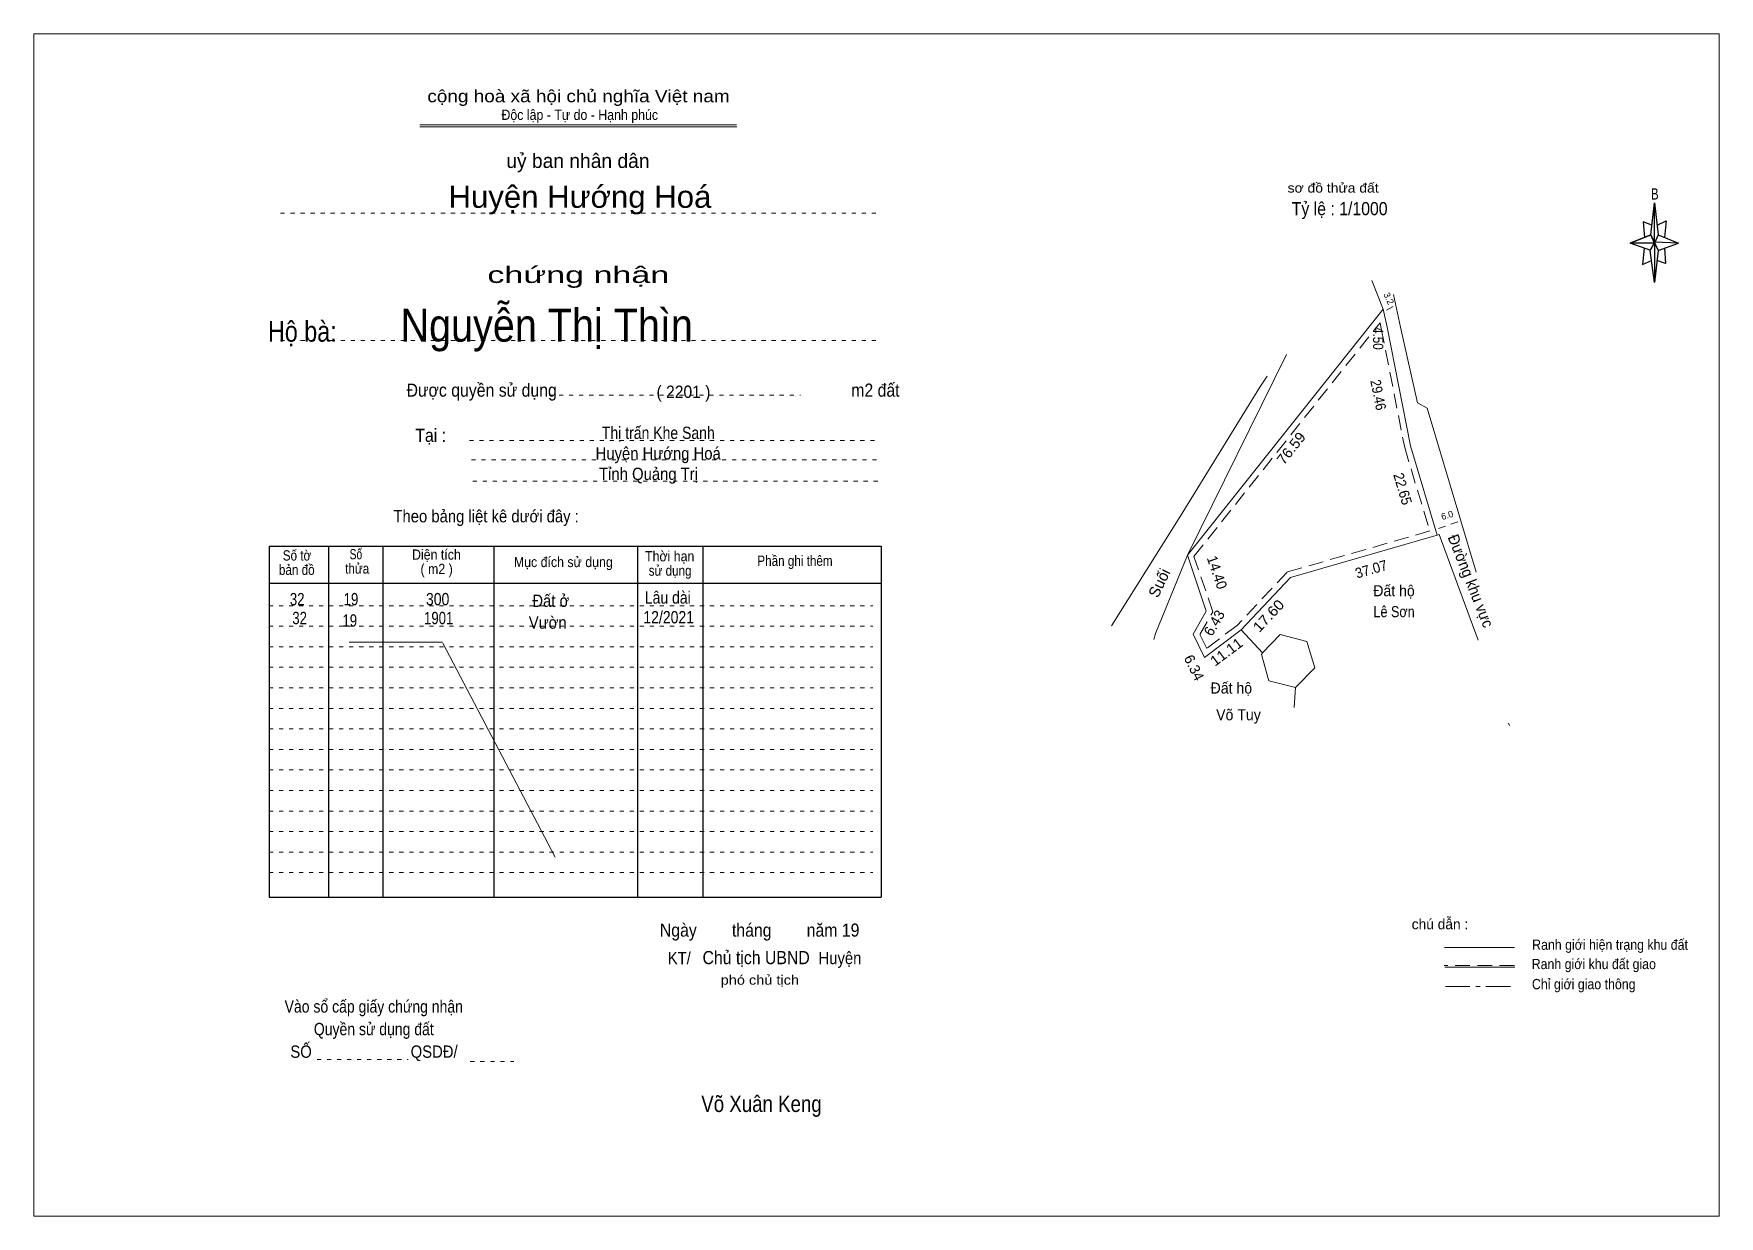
# Model space of a CAD drawing. Header units: centimetres. Extents: x -0.5 to 40.5, y 0 to 28.8.
import ezdxf
from ezdxf.enums import TextEntityAlignment as Align

# ---------------------------------------------------------------- set-up
doc = ezdxf.new("R2010")
doc.units = ezdxf.units.CM
doc.header["$LTSCALE"] = 0.12
for name, pattern in [('DOT_DASHED', [7.7, 5, -1.2, 0.3, -1.2]), ('DOTTED', [1.5, 0.3, -1.2]), ('MEDIUM_DASHED', [4.5, 3, -1.5]), ('SHORT_DASHED', [2.7, 1.5, -1.2])]:
    doc.linetypes.add(name, pattern=pattern)
for name, color, linetype, lineweight in [('1', 7, 'DOTTED', 13), ('3', 7, 'SHORT_DASHED', 13), ('34', 7, 'Continuous', 13), ('50', 7, 'Continuous', 25)]:
    doc.layers.add(name, color=color, linetype=linetype, lineweight=lineweight)
for name, color, linetype in [('11', 7, 'Continuous'), ('13', 7, 'Continuous'), ('2', 7, 'Continuous')]:
    doc.layers.add(name, color=color, linetype=linetype)

msp = doc.modelspace()

# ---------------------------------------------------------------- linework, layer by layer
at = {"layer": '1', "linetype": 'Continuous'}
for p, q in [((8.91, 26.55), (16.62, 26.55)), ((8.91, 26.5), (16.63, 26.5))]:
    msp.add_line(p, q, dxfattribs=at)
at = {"layer": '1'}
for p, q in [((5.52, 24.4), (20.02, 24.4)), ((5.52, 21.3), (20.02, 21.3)), ((12.06, 19.97), (18.18, 19.97)), ((10.12, 18.86), (20.06, 18.86)), ((10.17, 18.39), (20.11, 18.39)), ((10.2, 17.87), (20.14, 17.87)), ((5.24, 14.84), (19.94, 14.84)), ((5.24, 14.84), (19.94, 14.84)), ((5.24, 14.34), (19.94, 14.34)), ((5.24, 13.84), (19.94, 13.84)), ((5.24, 13.34), (19.94, 13.34)), ((5.24, 12.84), (19.94, 12.84)), ((5.24, 12.34), (19.94, 12.34)), ((5.24, 11.84), (19.94, 11.84)), ((5.24, 11.34), (19.94, 11.34)), ((5.24, 10.84), (19.94, 10.84)), ((5.24, 10.34), (19.94, 10.34)), ((5.24, 9.84), (19.94, 9.84)), ((5.24, 9.34), (19.94, 9.34)), ((5.24, 8.84), (19.94, 8.84)), ((5.24, 8.34), (19.94, 8.34)), ((6.41, 3.79), (8.63, 3.79)), ((10.14, 3.74), (11.2, 3.74))]:
    msp.add_line(p, q, dxfattribs=at)
at = {"layer": '1', "linetype": 'Continuous', "lineweight": 25}
for p, q in [((5.24, 16.29), (20.14, 16.29)), ((5.24, 16.29), (5.24, 7.74)), ((6.69, 16.29), (6.69, 7.74)), ((8.01, 16.29), (8.01, 7.74)), ((10.71, 16.29), (10.71, 7.74)), ((14.21, 16.29), (14.21, 7.74)), ((15.8, 16.29), (15.8, 7.74)), ((20.14, 16.29), (20.14, 7.74)), ((5.24, 15.39), (20.14, 15.39)), ((5.24, 7.74), (20.14, 7.74))]:
    msp.add_line(p, q, dxfattribs=at)
at = {"layer": '1', "linetype": 'Continuous'}
msp.add_lwpolyline([(-0.49, -0.03), (40.55, -0.03), (40.55, 28.77), (-0.49, 28.77)], close=True, dxfattribs=at)
at = {"layer": '3'}
for p, q in [((32.45, 22.04), (32.67, 22.16)), ((33.71, 16.72), (34.23, 16.9))]:
    msp.add_line(p, q, dxfattribs=at)
at = {"layer": '34'}
for p, q in [((32.37, 22.06), (32.09, 22.76)), ((27.6, 16.07), (30.01, 20.96)), ((28.91, 14.25), (29.43, 13.69)), ((30.23, 12.85), (30.2, 12.36)), ((35.42, 11.98), (35.44, 11.92))]:
    msp.add_line(p, q, dxfattribs=at)
for points in [[(34.63, 15.66), (33.44, 19.65), (33.2, 19.78), (32.79, 21.62), (32.62, 22.42)], [(28.91, 14.25), (28.02, 13.58), (27.74, 14.15), (28.06, 14.71), (27.6, 16.07), (32.37, 22.06), (32.46, 21.62)], [(32.46, 21.62), (33.03, 18.73), (33.68, 16.56)], [(29.54, 20.43), (29.36, 20.16), (27.42, 17.01), (25.75, 14.35)], [(28.91, 14.25), (30.11, 15.53), (33.68, 16.56)], [(33.68, 16.56), (33.73, 16.57), (34.68, 14)], [(27.6, 16.07), (26.82, 14.16), (26.78, 14.02)], [(30.23, 12.85), (30.7, 13.33), (30.51, 13.97), (29.86, 14.14), (29.43, 13.69)], [(29.43, 13.69), (29.4, 13.65), (29.58, 13.01), (30.23, 12.85)]]:
    msp.add_lwpolyline(points, dxfattribs=at)
msp.add_lwpolyline([(32.37, 22.06), (32.46, 21.62), (33.03, 18.73), (33.68, 16.56), (30.11, 15.53), (28.91, 14.25), (28.02, 13.58), (27.74, 14.15), (28.06, 14.71), (27.6, 16.07)], close=True, dxfattribs=at)
at = {"layer": '34', "linetype": 'MEDIUM_DASHED'}
msp.add_lwpolyline([(32.29, 21.73), (32.32, 21.59), (32.89, 18.69), (33.5, 16.66), (30.03, 15.66), (28.81, 14.36), (28.07, 13.8), (27.9, 14.14), (28.22, 14.69), (27.76, 16.04)], close=True, dxfattribs=at)
at = {"layer": '50'}
for p, q in [((38.88, 23.87), (38.97, 24.65)), ((39.06, 23.87), (39.56, 23.67)), ((38.88, 23.49), (38.38, 23.67)), ((39.06, 23.49), (38.97, 22.71)), ((39.22, 23.55), (39.24, 23.17)), ((39.24, 23.17), (39.03, 23.25))]:
    msp.add_line(p, q, dxfattribs=at)
at = {"layer": '50', "lineweight": 13}
for p, q in [((7.19, 13.95), (9.46, 13.95)), ((9.47, 13.93), (12.21, 8.72)), ((35.56, 6.52), (33.86, 6.52)), ((35.57, 6.04), (33.87, 6.04))]:
    msp.add_line(p, q, dxfattribs=at)
at = {"layer": '50', "linetype": 'MEDIUM_DASHED', "lineweight": 13}
msp.add_line((35.56, 6.08), (33.85, 6.08), dxfattribs=at)
at = {"layer": '50', "linetype": 'DOT_DASHED', "lineweight": 13}
msp.add_line((33.88, 5.57), (35.59, 5.57), dxfattribs=at)
at = {"layer": '50'}
for points in [[(38.97, 24.65), (39.06, 23.87), (38.97, 23.67)], [(38.97, 23.67), (38.38, 23.67), (38.88, 23.87), (39.06, 23.49), (39.56, 23.67), (38.97, 23.69)], [(38.97, 23.67), (38.97, 22.71), (38.87, 23.49)]]:
    msp.add_lwpolyline(points, close=True, dxfattribs=at)
for points in [[(38.97, 23.67), (38.88, 23.87), (38.38, 23.67)], [(38.91, 24.11), (38.7, 24.19), (38.73, 23.81)], [(39.04, 24.11), (39.26, 24.21), (39.22, 23.81)], [(38.72, 23.55), (38.68, 23.15), (38.9, 23.25)], [(38.97, 23.67), (39.06, 23.49), (39.56, 23.67)]]:
    msp.add_lwpolyline(points, dxfattribs=at)

# ---------------------------------------------------------------- texts
at = {"layer": '1'}
for s, height, width, p in [('cộng hoà xã hội chủ nghĩa Việt nam', 0.3, 1.15, (12.775, 27.1)), ('Độc lập - Tự do - Hạnh phúc', 0.25, 0.9, (12.805, 26.67)), ('chứng nhận', 0.4, 1.55, (12.77, 22.7)), ('Được quyền sử dụng                                                                   m2 đất', 0.32, 0.9, (14.59, 19.93)), ('Tại :', 0.32, 0.9, (9.175, 18.83)), ('Theo bảng liệt kê dưới đây :', 0.3, 0.9, (10.525, 16.87)), ('Số tờ', 0.25, 0.85, (5.92, 15.94)), ('Số ', 0.25, 0.75, (7.39, 15.97)), ('Diện tích', 0.25, 0.9, (9.315, 15.96)), ('Mục đích sử dụng', 0.25, 0.9, (12.405, 15.78)), ('Thời hạn', 0.25, 0.9, (14.995, 15.92)), ('Phần ghi thêm', 0.25, 0.85, (18.045, 15.81)), ('bản đồ', 0.25, 0.85, (5.915, 15.59)), ('thửa', 0.25, 0.85, (7.385, 15.62)), ('( m2 )', 0.25, 0.9, (9.32, 15.61)), ('sử dụng', 0.25, 0.85, (15.005, 15.57)), ('Ngày        tháng        năm 19', 0.32, 0.9, (17.185, 6.78)), ('Chủ tịch UBND', 0.32, 0.9, (17.1, 6.11)), ('Vào sổ cấp giấy chứng nhận', 0.3, 0.85, (7.79, 4.93)), ('Quyền sử dụng đất', 0.3, 0.85, (7.79, 4.38)), ('SỐ                        QSDĐ/', 0.3, 0.9, (7.795, 3.83))]:
    msp.add_text(s, height=height, dxfattribs=dict(at, width=width)).set_placement(p, align=Align.CENTER)
msp.add_text('uỷ ban nhân dân', height=0.35, dxfattribs=at).set_placement((12.76, 25.5), align=Align.CENTER)
at = {"layer": '11'}
for s, rotation, p in [('3.2', 294.526, (32.4293, 22.2882)), ('6.0', 16.663, (33.9471, 16.967))]:
    msp.add_text(s, height=0.16, rotation=rotation, dxfattribs=at).set_placement(p, align=Align.CENTER)
at = {"layer": '13'}
msp.add_text('Suối', height=0.2699, rotation=64.231, dxfattribs=at).set_placement((26.88, 15.01))
for s, width, p in [('Lê Sơn', 0.85, (32.13, 14.56)), ('Võ Tuy', 0.95, (28.3, 12.05))]:
    msp.add_text(s, height=0.27, dxfattribs=dict(at, width=width)).set_placement(p)
at = {"layer": '2', "width": 0.95}
msp.add_text('Đường khu vực', height=0.27, rotation=291.602, dxfattribs=at).set_placement((34.3739, 15.3947), align=Align.CENTER)
for p in [(32.63, 15.07), (28.67, 12.7)]:
    msp.add_text('Đất hộ', height=0.27, dxfattribs=at).set_placement(p, align=Align.CENTER)
at = {"layer": '34'}
for s, height, width, p in [('Huyện Hướng Hoá ', 0.54, 1.05, (12.915, 24.53)), ('Nguyễn Thị Thìn', 0.8, 0.9, (12, 21.27)), ('Hộ bà:', 0.5, 0.85, (6.05, 21.27)), ('( 2201 )', 0.3, 0.95, (15.33, 19.9)), ('Thị trấn Khe Sanh ', 0.3, 0.85, (14.765, 18.9)), ('Huyện Hướng Hoá ', 0.3, 0.9, (14.765, 18.4)), ('Tỉnh Quảng Trị ', 0.3, 0.9, (14.53, 17.9)), ('32', 0.3, 0.8, (5.925, 14.85)), ('19', 0.3, 0.8, (7.235, 14.85)), ('300', 0.3, 0.85, (9.345, 14.85)), ('Đất ở ', 0.3, 0.9, (12.15, 14.81)), ('32', 0.3, 0.8, (5.985, 14.39)), ('19', 0.3, 0.8, (7.205, 14.33)), ('1901', 0.3, 0.8, (9.37, 14.39)), ('Vườn ', 0.3, 0.9, (12.075, 14.28)), ('12/2021', 0.3, 0.85, (14.97, 14.41))]:
    msp.add_text(s, height=height, dxfattribs=dict(at, width=width)).set_placement(p, align=Align.CENTER)
at = {"layer": '50'}
for s, height, width, p in [('sơ đồ thửa đất ', 0.23, 1.1, (31.195, 24.9)), ('B', 0.2756, 0.75, (38.98, 24.73)), ('Lâu dài ', 0.3, 0.85, (14.995, 14.89)), ('Ranh giới hiện trạng khu đất', 0.25, 0.9, (37.89, 6.46)), ('KT/                               Huyện ', 0.3, 0.9, (17.355, 6.11)), ('Ranh giới khu đất giao', 0.25, 0.9, (37.495, 5.99)), ('phó chủ tịch', 0.23, 1.15, (17.19, 5.61)), ('Chỉ giới giao thông', 0.25, 0.9, (37.25, 5.5)), ('Võ Xuân Keng', 0.4, 0.85, (17.23, 2.51))]:
    msp.add_text(s, height=height, dxfattribs=dict(at, width=width)).set_placement(p, align=Align.CENTER)
at = {"layer": '50', "width": 0.9}
msp.add_text('Tỷ lệ : 1/1000', height=0.32, dxfattribs=at).set_placement((30.14, 24.35))
at = {"layer": '50'}
for s, rotation, width, p in [('4.50', 270, 0.85, (32.12, 21.35)), ('29.46', 281.295, 0.9, (32.126, 19.9495)), ('76.59', 51.468, 1.05, (30.2244, 18.5971)), ('22.65', 286.515, 0.95, (32.7225, 17.6505)), ('37.07', 16.054, 0.95, (32.1104, 15.6095)), ('17.60', 46.957, 1.1, (29.6666, 14.5097)), ('11.11', 36.767, 1.05, (28.6252, 13.6154))]:
    msp.add_text(s, height=0.25, rotation=rotation, dxfattribs=dict(at, width=width)).set_placement(p, align=Align.CENTER)
for s, rotation, p in [('14.40', 289.001, (28.2041, 15.6107)), ('6.43', 59.923, (28.3622, 14.3574)), ('6.34', 296.201, (27.65, 13.2752))]:
    msp.add_text(s, height=0.25, rotation=rotation, dxfattribs=at).set_placement(p, align=Align.CENTER)
msp.add_text('chú dẫn :', height=0.25, dxfattribs=at).set_placement((33.75, 6.96), align=Align.CENTER)

doc.saveas('drawing.dxf')
